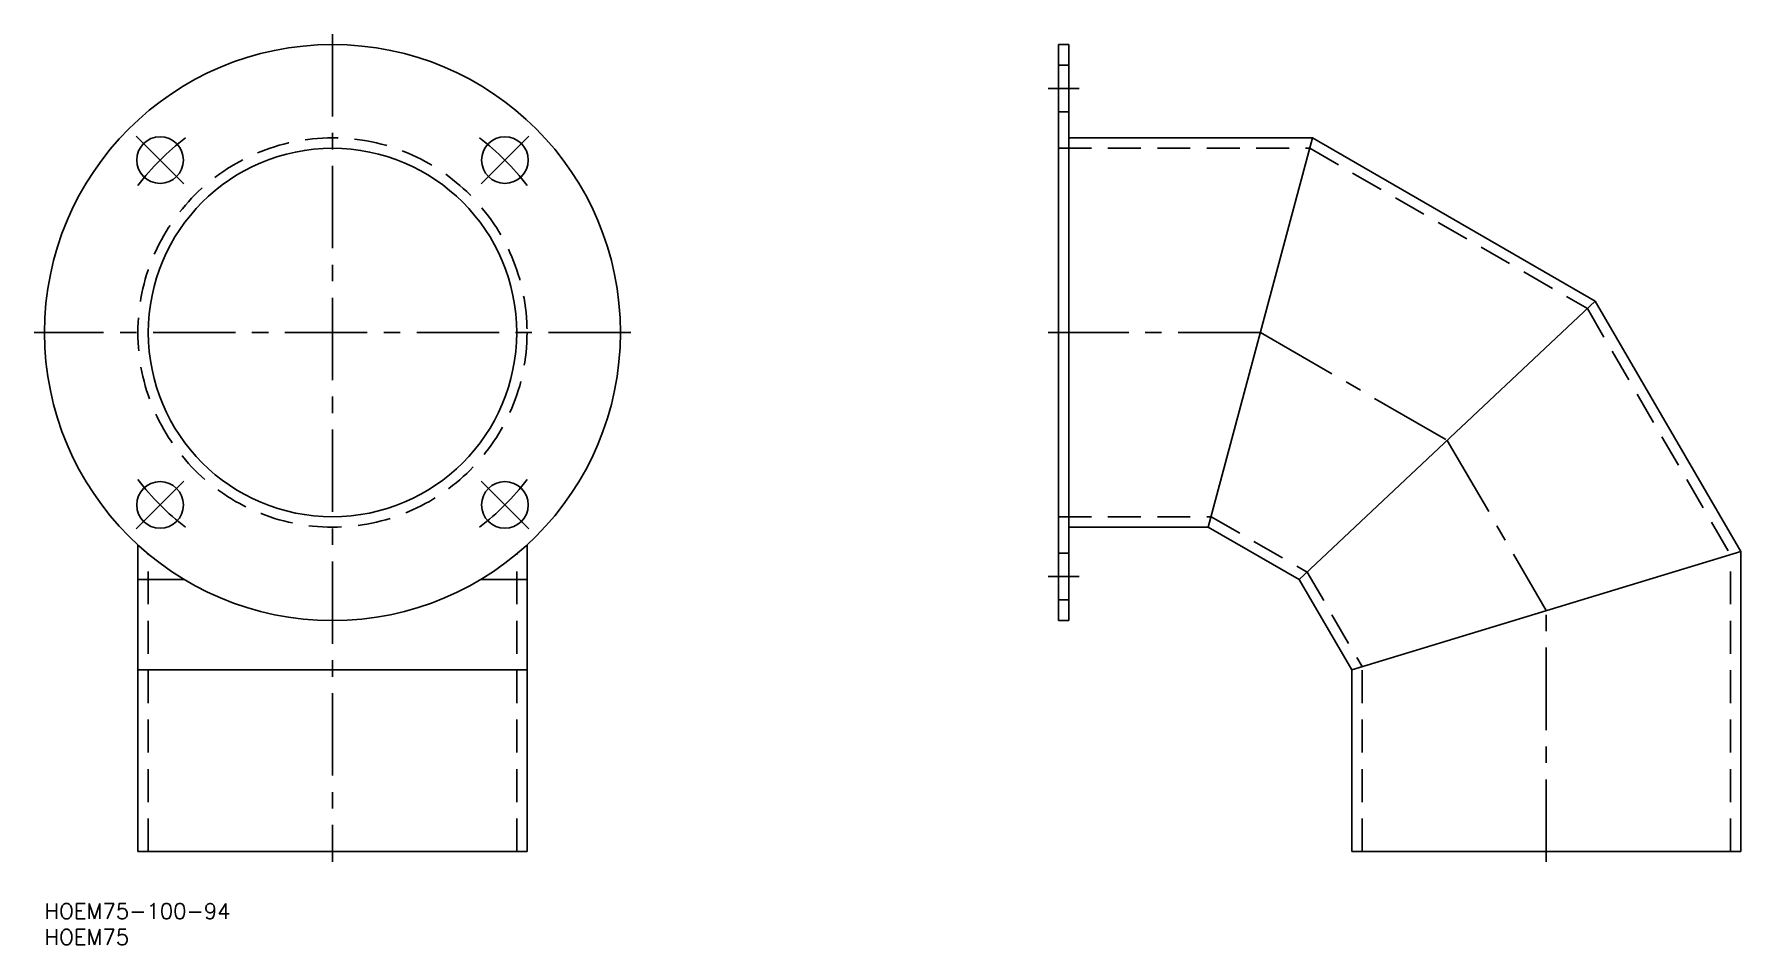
# Model space of a CAD drawing. Extents: x -2 to 327, y -8 to 167.
import ezdxf

# ---------------------------------------------------------------- set-up
doc = ezdxf.new("R2010")
doc.units = 0
doc.header["$LTSCALE"] = 0.5
doc.linetypes.add('CENTER', pattern=[50.8, 31.75, -6.35, 6.35, -6.35])
doc.linetypes.add('DASHED', pattern=[19.05, 12.7, -6.35])
for name, color, linetype in [('MSM_CENTER', 1, 'CENTER'), ('MSM_CONTINUOUS', 7, 'CONTINUOUS'), ('MSM_DASHED', 4, 'DASHED'), ('MSM_PART_NUMBER', 7, 'CONTINUOUS')]:
    doc.layers.add(name, color=color, linetype=linetype)
doc.styles.get("Standard").update_dxf_attribs({"font": 'txt.shx', "height": 3, "bigfont": 'bigfont.shx'})

# ---------------------------------------------------------------- blocks, each defined once
blk = doc.blocks.new('*U1')
at = {"layer": 'MSM_PART_NUMBER'}
blk.add_text('HOEM75-100-94', height=3, dxfattribs=at).set_placement((0, -3))
blk = doc.blocks.new('*U2')
at = {"layer": 'MSM_PART_NUMBER'}
blk.add_text('HOEM75', height=3, dxfattribs=at).set_placement((0, -8))

msp = doc.modelspace()

# ---------------------------------------------------------------- linework, layer by layer
at = {"layer": 'MSM_CENTER'}
for p, q in [((55.5, 167.5), (55.5, 8)), ((193.43, 157), (199.43, 157)), ((26.86, 138.64), (17.67, 147.83)), ((84.14, 138.64), (93.33, 147.83)), ((113, 110), (-2, 110)), ((234.35, 110), (193.43, 110)), ((234.35, 110), (270.35, 89.22)), ((270.35, 89.22), (289.43, 56.41)), ((26.86, 81.36), (17.67, 72.17)), ((93.33, 72.17), (84.14, 81.36)), ((193.43, 63), (199.43, 63)), ((289.43, 8), (289.43, 56.41))]:
    msp.add_line(p, q, dxfattribs=at)
for start, end in [(127.074, 142.926), (37.074, 52.926), (217.074, 232.926), (307.074, 322.926)]:
    msp.add_arc((55.5, 110), 47, start, end, dxfattribs=at)
at = {"layer": 'MSM_CONTINUOUS'}
for p, q in [((197.43, 165.5), (195.43, 165.5)), ((195.43, 165.5), (195.43, 54.5)), ((197.43, 54.5), (197.43, 165.5)), ((197.43, 147.5), (244.4, 147.5)), ((244.4, 147.5), (224.3, 72.5)), ((244.4, 147.5), (298.87, 116.05)), ((298.87, 116.05), (241.82, 62.39)), ((298.87, 116.05), (326.93, 67.81)), ((197.43, 72.5), (224.3, 72.5)), ((224.3, 72.5), (241.82, 62.39)), ((18, 10), (18, 69.09)), ((93, 10), (93, 69.09)), ((251.93, 45), (326.93, 67.81)), ((326.93, 10), (326.93, 67.81)), ((18, 62.39), (26.98, 62.39)), ((84.02, 62.39), (93, 62.39)), ((241.82, 62.39), (251.93, 45)), ((195.43, 54.5), (197.43, 54.5)), ((18, 45), (93, 45)), ((251.93, 10), (251.93, 45)), ((18, 10), (93, 10)), ((251.93, 10), (326.93, 10))]:
    msp.add_line(p, q, dxfattribs=at)
for centre, radius in [((55.5, 110), 55.5), ((22.27, 143.23), 4.5), ((55.5, 110), 35.5), ((88.73, 143.23), 4.5), ((22.27, 76.77), 4.5), ((88.73, 76.77), 4.5)]:
    msp.add_circle(centre, radius, dxfattribs=at)
at = {"layer": 'MSM_DASHED'}
for p, q in [((195.43, 161.5), (197.43, 161.5)), ((195.43, 152.5), (197.43, 152.5)), ((195.43, 145.5), (243.86, 145.5)), ((243.86, 145.5), (297.35, 114.62)), ((297.35, 114.62), (324.93, 67.2)), ((195.43, 74.5), (224.84, 74.5)), ((224.84, 74.5), (243.34, 63.82)), ((20, 10), (20, 67.34)), ((91, 10), (91, 67.34)), ((195.43, 67.5), (197.43, 67.5)), ((324.93, 10), (324.93, 67.2)), ((243.34, 63.82), (253.93, 45.61)), ((195.43, 58.5), (197.43, 58.5)), ((253.93, 10), (253.93, 45.61))]:
    msp.add_line(p, q, dxfattribs=at)
msp.add_circle((55.5, 110), 37.5, dxfattribs=at)

# ---------------------------------------------------------------- block references
at = {"layer": 'MSM_CONTINUOUS'}
for name in ['*U1', '*U2']:
    msp.add_blockref(name, (0, 0), dxfattribs=at)

doc.saveas('drawing.dxf')
